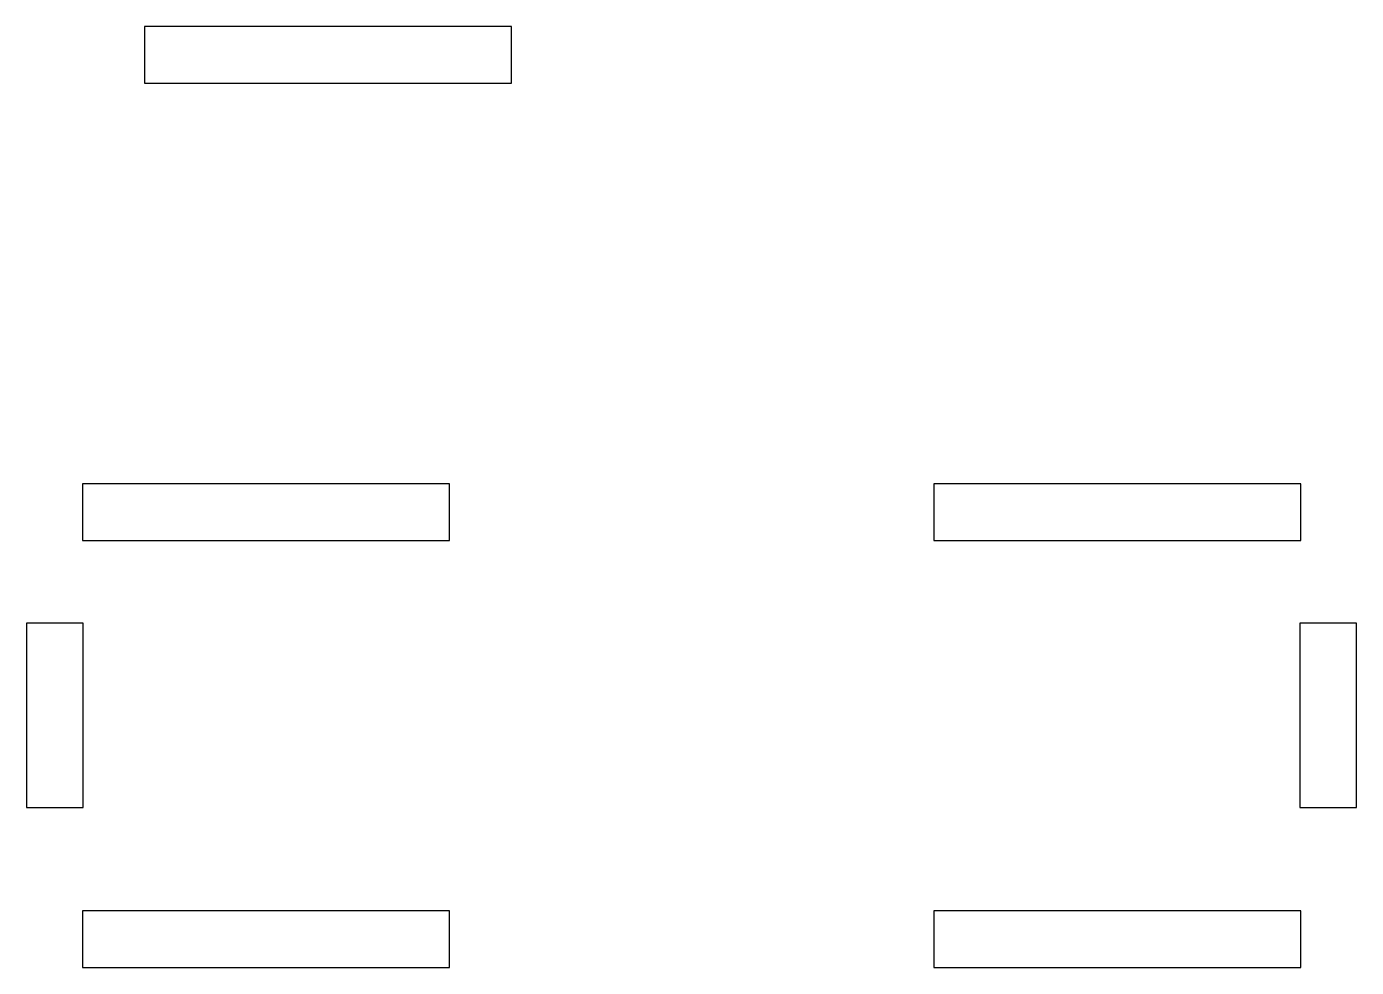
# Model space of a CAD drawing. Extents: x 10 to 1489, y -739 to -10.
# Drawn here: x 1163.2 to 1308.9, y -420.5 to -317.4 of the extents above; entities that cross this region are included whole.
import ezdxf

# ---------------------------------------------------------------- set-up
doc = ezdxf.new("R2010")
doc.units = 0

msp = doc.modelspace()

# ---------------------------------------------------------------- linework, layer by layer
at = {"layer": 'cut', "color": 0}
for p, q in [((1176.086442, -317.376129), (1176.086442, -323.576117)), ((1216.286362, -317.376129), (1176.086442, -317.376129)), ((1216.286362, -323.576117), (1216.286362, -317.376129)), ((1176.086442, -323.576117), (1216.286362, -323.576117)), ((1169.286456, -367.476029), (1169.286456, -373.676017)), ((1209.486376, -367.476029), (1169.286456, -367.476029)), ((1209.486376, -373.676017), (1209.486376, -367.476029)), ((1262.552936, -367.476029), (1262.552936, -373.676017)), ((1302.752856, -367.476029), (1262.552936, -367.476029)), ((1302.752856, -373.676017), (1302.752856, -367.476029)), ((1169.286456, -373.676017), (1209.486376, -373.676017)), ((1262.552936, -373.676017), (1302.752856, -373.676017)), ((1169.353122, -382.738023), (1163.153135, -382.738023)), ((1163.153135, -382.738023), (1163.153135, -402.937983)), ((1169.353122, -402.937983), (1169.353122, -382.738023)), ((1308.852843, -382.738023), (1302.652856, -382.738023)), ((1302.652856, -382.738023), (1302.652856, -402.937983)), ((1308.852843, -402.937983), (1308.852843, -382.738023)), ((1163.153135, -402.937983), (1169.353122, -402.937983)), ((1302.652856, -402.937983), (1308.852843, -402.937983)), ((1169.286456, -414.275935), (1169.286456, -420.475923)), ((1209.486376, -414.275935), (1169.286456, -414.275935)), ((1209.486376, -420.475923), (1209.486376, -414.275935)), ((1262.552936, -414.275935), (1262.552936, -420.475923)), ((1302.752856, -414.275935), (1262.552936, -414.275935)), ((1302.752856, -420.475923), (1302.752856, -414.275935)), ((1169.286456, -420.475923), (1209.486376, -420.475923)), ((1262.552936, -420.475923), (1302.752856, -420.475923))]:
    msp.add_line(p, q, dxfattribs=at)

doc.saveas('drawing.dxf')
